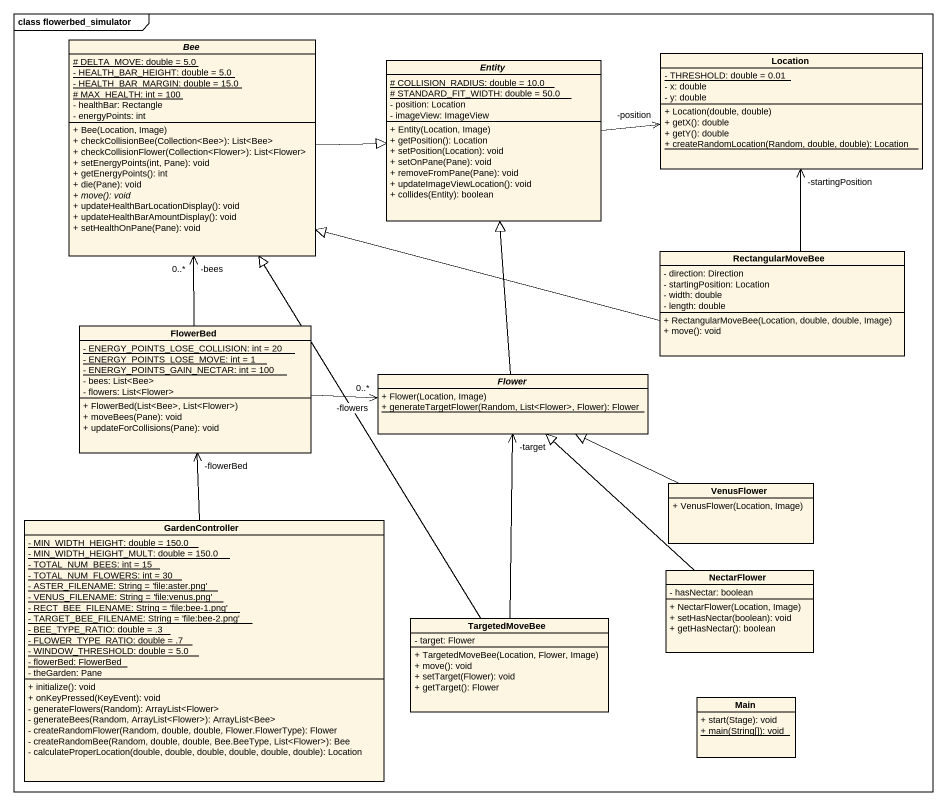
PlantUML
@startuml
mainframe class flowerbed_simulator
hide circle
hide empty members
skinparam classAttributeIconSize 0
abstract class Bee {
  {static} # DELTA_MOVE: double = 5.0
  {static} - HEALTH_BAR_HEIGHT: double = 5.0
  {static} - HEALTH_BAR_MARGIN: double = 15.0
  {static} # MAX_HEALTH: int = 100
  - healthBar: Rectangle
  - energyPoints: int
  + Bee(Location, Image)
  + checkCollisionBee(Collection<Bee>): List<Bee>
  + checkCollisionFlower(Collection<Flower>): List<Flower>
  + setEnergyPoints(int, Pane): void
  + getEnergyPoints(): int
  + die(Pane): void
  {abstract} + move(): void
  + updateHealthBarLocationDisplay(): void
  + updateHealthBarAmountDisplay(): void
  + setHealthOnPane(Pane): void
}
abstract class "Entity" as Entity_ {
  {static} # COLLISION_RADIUS: double = 10.0
  {static} # STANDARD_FIT_WIDTH: double = 50.0
  - position: Location
  - imageView: ImageView
  + Entity(Location, Image)
  + getPosition(): Location
  + setPosition(Location): void
  + setOnPane(Pane): void
  + removeFromPane(Pane): void
  + updateImageViewLocation(): void
  + collides(Entity): boolean
}
class Location {
  {static} - THRESHOLD: double = 0.01
  - x: double
  - y: double
  + Location(double, double)
  + getX(): double
  + getY(): double
  {static} + createRandomLocation(Random, double, double): Location
}
class RectangularMoveBee {
  - direction: Direction
  - startingPosition: Location
  - width: double
  - length: double
  + RectangularMoveBee(Location, double, double, Image)
  + move(): void
}
class FlowerBed {
  {static} - ENERGY_POINTS_LOSE_COLLISION: int = 20
  {static} - ENERGY_POINTS_LOSE_MOVE: int = 1
  {static} - ENERGY_POINTS_GAIN_NECTAR: int = 100
  - bees: List<Bee>
  - flowers: List<Flower>
  + FlowerBed(List<Bee>, List<Flower>)
  + moveBees(Pane): void
  + updateForCollisions(Pane): void
}
abstract class Flower {
  + Flower(Location, Image)
  {static} + generateTargetFlower(Random, List<Flower>, Flower): Flower
}
class VenusFlower {
  + VenusFlower(Location, Image)
}
class GardenController {
  {static} - MIN_WIDTH_HEIGHT: double = 150.0
  {static} - MIN_WIDTH_HEIGHT_MULT: double = 150.0
  {static} - TOTAL_NUM_BEES: int = 15
  {static} - TOTAL_NUM_FLOWERS: int = 30
  {static} - ASTER_FILENAME: String = 'file:aster.png'
  {static} - VENUS_FILENAME: String = 'file:venus.png'
  {static} - RECT_BEE_FILENAME: String = 'file:bee-1.png'
  {static} - TARGET_BEE_FILENAME: String = 'file:bee-2.png'
  {static} - BEE_TYPE_RATIO: double = .3
  {static} - FLOWER_TYPE_RATIO: double = .7
  {static} - WINDOW_THRESHOLD: double = 5.0
  {static} - flowerBed: FlowerBed
  - theGarden: Pane
  + initialize(): void
  + onKeyPressed(KeyEvent): void
  - generateFlowers(Random): ArrayList<Flower>
  - generateBees(Random, ArrayList<Flower>): ArrayList<Bee>
  - createRandomFlower(Random, double, double, Flower.FlowerType): Flower
  - createRandomBee(Random, double, double, Bee.BeeType, List<Flower>): Bee
  - calculateProperLocation(double, double, double, double, double, double): Location
}
class NectarFlower {
  - hasNectar: boolean
  + NectarFlower(Location, Image)
  + setHasNectar(boolean): void
  + getHasNectar(): boolean
}
class TargetedMoveBee {
  - target: Flower
  + TargetedMoveBee(Location, Flower, Image)
  + move(): void
  + setTarget(Flower): void
  + getTarget(): Flower
}
class Main {
  + start(Stage): void
  {static} + main(String[]): void
}
Bee -right-|> Entity_
Entity_ -right-> "-position" Location
RectangularMoveBee -left-|> Bee
RectangularMoveBee -up-> "-startingPosition" Location
FlowerBed -up-> "-bees\n0..*" Bee
FlowerBed -right-> "-flowers\n0..*" Flower
Flower -up-|> Entity_
VenusFlower -left-|> Flower
GardenController -up-> "-flowerBed" FlowerBed
NectarFlower -up-|> Flower
TargetedMoveBee -up-|> Bee
TargetedMoveBee -up-> "-target" Flower
@enduml
